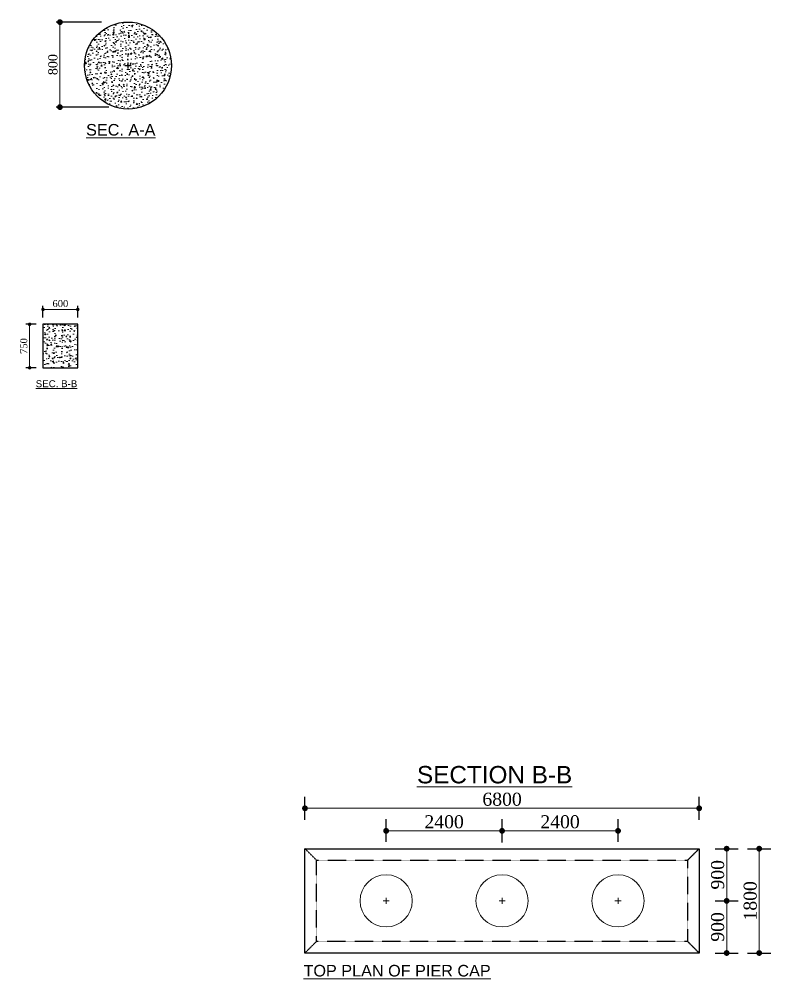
# Model space of a CAD drawing. Header units: millimetres. Extents: x -452357 to 35267, y 81803 to 461763.
# Drawn here: x -426133 to -413169, y 196178 to 212735 of the extents above; entities that cross this region are included whole.
import ezdxf

# ---------------------------------------------------------------- set-up
doc = ezdxf.new("R2010")
doc.units = ezdxf.units.MM
doc.header["$PDMODE"] = 2
doc.linetypes.add('DASHED', pattern=[0.75, 0.5, -0.25])
doc.linetypes.add('HIDDEN', pattern=[9.525, 6.35, -3.175])
doc.layers.get('Defpoints').update_dxf_attribs({"lineweight": 13})
for name, color, linetype, lineweight in [('Center Line', 34, 'Continuous', 15), ('Dimision', 96, 'Continuous', 18), ('Hatching', 65, 'Continuous', 20), ('Pile', 11, 'Continuous', 15), ('Text', 7, 'Continuous', 15)]:
    doc.layers.add(name, color=color, linetype=linetype, lineweight=lineweight)
doc.layers.add('Pire Line', color=11, linetype='Continuous')
doc.styles.add('ROMANS', font='arial.ttf', dxfattribs={"height": 200})
doc.styles.get("Standard").update_dxf_attribs({"font": 'times.ttf'})
doc.dimstyles.new('ISO-25', dxfattribs={"dimtxt": 175, "dimasz": 100, "dimexe": 65, "dimexo": 115.625, "dimgap": 40, "dimtad": 1, "dimtoh": 1, "dimdec": 0, "dimtxsty": 'Standard', "dimblk": 'DOT', "dimcen": 300, "dimclrd": 256, "dimclre": 256, "dimclrt": 256, "dimadec": 0, "dimazin": 0, "dimtfac": 1, "dimtdec": 0, "dimtix": 1, "dimtmove": 0, "dimatfit": 3, "dimldrblk": 'DOT', "dimfxl": 75, "dimlwd": -1, "dimarcsym": 0})

# ---------------------------------------------------------------- blocks, each defined once
blk = doc.blocks.new('_Dot')
at = {"color": 0, "linetype": 'ByBlock', "lineweight": -2}
blk.add_line((-0.5, 0), (-1, 0), dxfattribs=at)
at = {"color": 0, "linetype": 'ByBlock', "const_width": 0.5}
blk.add_lwpolyline([(-0.25, 0, 1), (0.25, 0, 1)], format="xyb", close=True, dxfattribs=at)
blk = doc.blocks.new('*D5')
at = {"layer": 'Defpoints', "color": 0, "ltscale": 3, "transparency": 16777216}
for p in [(-417804, 198731), (-419804, 198423), (-417804, 197729)]:
    blk.add_point(p, dxfattribs=at)
at = {"layer": 'Dimision', "lineweight": -2, "ltscale": 3, "transparency": 16777216}
for p, q in [((-419804, 198539), (-419804, 198931)), ((-417804, 198531), (-417804, 198931))]:
    blk.add_line(p, q, dxfattribs=at)
at = {"layer": 'Dimision', "ltscale": 3, "transparency": 16777216}
blk.add_line((-419704, 198731), (-417904, 198731), dxfattribs=at)
at = {"layer": 'Dimision', "ltscale": 3, "transparency": 16777216, "xscale": 100, "yscale": 100, "zscale": 100, "rotation": 180}
blk.add_blockref('_Dot', (-419804, 198731), dxfattribs=at)
at = {"layer": 'Dimision', "ltscale": 3, "transparency": 16777216, "xscale": 100, "yscale": 100, "zscale": 100}
blk.add_blockref('_Dot', (-417804, 198731), dxfattribs=at)
at = {"layer": 'Dimision', "ltscale": 3, "transparency": 16777216, "insert": (-418804, 198886), "char_height": 225, "attachment_point": 5}
blk.add_mtext('2400', dxfattribs=at)
blk = doc.blocks.new('*D6')
at = {"layer": 'Defpoints', "color": 0, "ltscale": 3, "transparency": 16777216}
for p in [(-414404, 198423), (-414404, 197523), (-413930, 197523)]:
    blk.add_point(p, dxfattribs=at)
at = {"layer": 'Dimision', "lineweight": -2, "ltscale": 3, "transparency": 16777216}
for p, q in [((-414130, 198423), (-413730, 198423)), ((-414130, 197523), (-413730, 197523))]:
    blk.add_line(p, q, dxfattribs=at)
at = {"layer": 'Dimision', "ltscale": 3, "transparency": 16777216}
blk.add_line((-413930, 198323), (-413930, 197623), dxfattribs=at)
at = {"layer": 'Dimision', "ltscale": 3, "transparency": 16777216, "xscale": 100, "yscale": 100, "zscale": 100}
for p, rotation in [((-413930, 198423), 90), ((-413930, 197523), 270)]:
    blk.add_blockref('_Dot', p, dxfattribs=dict(at, rotation=rotation))
at = {"layer": 'Dimision', "ltscale": 3, "transparency": 16777216, "insert": (-414085, 197973), "char_height": 225, "attachment_point": 5, "rotation": 90}
blk.add_mtext('900', dxfattribs=at)
blk = doc.blocks.new('*D33')
at = {"layer": 'Defpoints', "color": 0, "ltscale": 3, "transparency": 16777216}
for p in [(-414404, 197523), (-414404, 196623), (-413930, 196623)]:
    blk.add_point(p, dxfattribs=at)
at = {"layer": 'Dimision', "lineweight": -2, "ltscale": 3, "transparency": 16777216}
for p, q in [((-414130, 197523), (-413730, 197523)), ((-414130, 196623), (-413730, 196623))]:
    blk.add_line(p, q, dxfattribs=at)
at = {"layer": 'Dimision', "ltscale": 3, "transparency": 16777216}
blk.add_line((-413930, 197423), (-413930, 196723), dxfattribs=at)
at = {"layer": 'Dimision', "ltscale": 3, "transparency": 16777216, "xscale": 100, "yscale": 100, "zscale": 100}
for p, rotation in [((-413930, 197523), 90), ((-413930, 196623), 270)]:
    blk.add_blockref('_Dot', p, dxfattribs=dict(at, rotation=rotation))
at = {"layer": 'Dimision', "ltscale": 3, "transparency": 16777216, "insert": (-414085, 197073), "char_height": 225, "attachment_point": 5, "rotation": 90}
blk.add_mtext('900', dxfattribs=at)
blk = doc.blocks.new('*D7')
at = {"layer": 'Defpoints', "color": 0, "ltscale": 3, "transparency": 16777216}
for p in [(-414404, 198423), (-414404, 196623), (-413369, 196623)]:
    blk.add_point(p, dxfattribs=at)
at = {"layer": 'Dimision', "lineweight": -2, "ltscale": 3, "transparency": 16777216}
for p, q in [((-413569, 198423), (-413169, 198423)), ((-413569, 196623), (-413169, 196623))]:
    blk.add_line(p, q, dxfattribs=at)
at = {"layer": 'Dimision', "ltscale": 3, "transparency": 16777216}
blk.add_line((-413369, 198323), (-413369, 196723), dxfattribs=at)
at = {"layer": 'Dimision', "ltscale": 3, "transparency": 16777216, "xscale": 100, "yscale": 100, "zscale": 100}
for p, rotation in [((-413369, 198423), 90), ((-413369, 196623), 270)]:
    blk.add_blockref('_Dot', p, dxfattribs=dict(at, rotation=rotation))
at = {"layer": 'Dimision', "ltscale": 3, "transparency": 16777216, "insert": (-413523, 197523), "char_height": 225, "attachment_point": 5, "rotation": 90}
blk.add_mtext('1800', dxfattribs=at)
blk = doc.blocks.new('*D28')
at = {"layer": 'Defpoints', "color": 0, "ltscale": 5, "transparency": 16777216}
for p in [(-424600, 212685), (-425431, 211218), (-424473, 211218)]:
    blk.add_point(p, dxfattribs=at)
at = {"layer": 'Dimision', "lineweight": -2, "ltscale": 5, "transparency": 16777216}
for p, q in [((-424716, 212685), (-425496, 212685)), ((-424589, 211218), (-425496, 211218))]:
    blk.add_line(p, q, dxfattribs=at)
at = {"layer": 'Dimision', "ltscale": 5, "transparency": 16777216}
blk.add_line((-425431, 212585), (-425431, 211318), dxfattribs=at)
at = {"layer": 'Dimision', "ltscale": 5, "transparency": 16777216, "xscale": 100, "yscale": 100, "zscale": 100}
for p, rotation in [((-425431, 212685), 90), ((-425431, 211218), 270)]:
    blk.add_blockref('_Dot', p, dxfattribs=dict(at, rotation=rotation))
at = {"layer": 'Dimision', "ltscale": 5, "transparency": 16777216, "insert": (-425552, 211952), "char_height": 160, "attachment_point": 5, "rotation": 90}
blk.add_mtext('800', dxfattribs=at)
blk = doc.blocks.new('*D29')
at = {"layer": 'Defpoints', "color": 0, "ltscale": 3, "transparency": 16777216}
for p in [(-414404, 199120), (-414404, 198738), (-421204, 198648)]:
    blk.add_point(p, dxfattribs=at)
at = {"layer": 'Dimision', "lineweight": -2, "ltscale": 3, "transparency": 16777216}
for p, q in [((-421204, 198920), (-421204, 199320)), ((-414404, 198920), (-414404, 199320))]:
    blk.add_line(p, q, dxfattribs=at)
at = {"layer": 'Dimision', "ltscale": 3, "transparency": 16777216}
blk.add_line((-421104, 199120), (-414504, 199120), dxfattribs=at)
at = {"layer": 'Dimision', "ltscale": 3, "transparency": 16777216, "xscale": 100, "yscale": 100, "zscale": 100, "rotation": 180}
blk.add_blockref('_Dot', (-421204, 199120), dxfattribs=at)
at = {"layer": 'Dimision', "ltscale": 3, "transparency": 16777216, "xscale": 100, "yscale": 100, "zscale": 100}
blk.add_blockref('_Dot', (-414404, 199120), dxfattribs=at)
at = {"layer": 'Dimision', "ltscale": 3, "transparency": 16777216, "insert": (-417804, 199275), "char_height": 225, "attachment_point": 5}
blk.add_mtext('6800', dxfattribs=at)
blk = doc.blocks.new('*D32')
at = {"layer": 'Defpoints', "color": 0, "ltscale": 5, "transparency": 16777216}
for p in [(-425123, 207727), (-425723, 207471), (-425123, 207471)]:
    blk.add_point(p, dxfattribs=at)
at = {"layer": 'Dimision', "lineweight": -2, "ltscale": 5, "transparency": 16777216}
for p, q in [((-425723, 207587), (-425723, 207792)), ((-425123, 207587), (-425123, 207792))]:
    blk.add_line(p, q, dxfattribs=at)
at = {"layer": 'Dimision', "ltscale": 5, "transparency": 16777216}
blk.add_line((-425663, 207727), (-425183, 207727), dxfattribs=at)
at = {"layer": 'Dimision', "ltscale": 5, "transparency": 16777216, "xscale": 60, "yscale": 60, "zscale": 60, "rotation": 180}
blk.add_blockref('_Dot', (-425723, 207727), dxfattribs=at)
at = {"layer": 'Dimision', "ltscale": 5, "transparency": 16777216, "xscale": 60, "yscale": 60, "zscale": 60}
blk.add_blockref('_Dot', (-425123, 207727), dxfattribs=at)
at = {"layer": 'Dimision', "ltscale": 5, "transparency": 16777216, "insert": (-425423, 207828), "char_height": 120, "attachment_point": 5}
blk.add_mtext('600', dxfattribs=at)
blk = doc.blocks.new('*D36')
at = {"layer": 'Defpoints', "color": 0, "ltscale": 5, "transparency": 16777216}
for p in [(-425953, 207471), (-425723, 207471), (-425723, 206721)]:
    blk.add_point(p, dxfattribs=at)
at = {"layer": 'Dimision', "lineweight": -2, "ltscale": 5, "transparency": 16777216}
for p, q in [((-425839, 207471), (-426018, 207471)), ((-425839, 206721), (-426018, 206721))]:
    blk.add_line(p, q, dxfattribs=at)
at = {"layer": 'Dimision', "ltscale": 5, "transparency": 16777216}
blk.add_line((-425953, 206781), (-425953, 207411), dxfattribs=at)
at = {"layer": 'Dimision', "ltscale": 5, "transparency": 16777216, "xscale": 60, "yscale": 60, "zscale": 60}
for p, rotation in [((-425953, 207471), 90), ((-425953, 206721), 270)]:
    blk.add_blockref('_Dot', p, dxfattribs=dict(at, rotation=rotation))
at = {"layer": 'Dimision', "ltscale": 5, "transparency": 16777216, "insert": (-426054, 207096), "char_height": 120, "attachment_point": 5, "rotation": 90}
blk.add_mtext('750', dxfattribs=at)
blk = doc.blocks.new('*D42')
at = {"layer": 'Defpoints', "color": 0, "ltscale": 3, "transparency": 16777216}
for p in [(-417804, 198731), (-415804, 198423), (-417804, 197729)]:
    blk.add_point(p, dxfattribs=at)
at = {"layer": 'Dimision', "lineweight": -2, "ltscale": 3, "transparency": 16777216}
for p, q in [((-417804, 198531), (-417804, 198931)), ((-415804, 198539), (-415804, 198931))]:
    blk.add_line(p, q, dxfattribs=at)
at = {"layer": 'Dimision', "ltscale": 3, "transparency": 16777216}
blk.add_line((-415904, 198731), (-417704, 198731), dxfattribs=at)
at = {"layer": 'Dimision', "ltscale": 3, "transparency": 16777216, "xscale": 100, "yscale": 100, "zscale": 100, "rotation": 180}
blk.add_blockref('_Dot', (-417804, 198731), dxfattribs=at)
at = {"layer": 'Dimision', "ltscale": 3, "transparency": 16777216, "xscale": 100, "yscale": 100, "zscale": 100}
blk.add_blockref('_Dot', (-415804, 198731), dxfattribs=at)
at = {"layer": 'Dimision', "ltscale": 3, "transparency": 16777216, "insert": (-416804, 198886), "char_height": 225, "attachment_point": 5}
blk.add_mtext('2400', dxfattribs=at)

msp = doc.modelspace()

# ---------------------------------------------------------------- hatches: boundary and pattern name
at = {"layer": 'Hatching', "ltscale": 5}
h = msp.add_hatch(dxfattribs=at)
h.set_pattern_fill('AR-CONC', color=256, style=0)
h.set_pattern_definition([(50, (-519905.73, 94179.72), (182.18467, -15.93909), [19.05, -209.55]), (355, (-519905.73, 94179.72), (-35.24283, 191.05664), [15.24, -167.64]), (100.451, (-519890.54, 94178.39), (146.9425, 175.11669), [16.19, -178.09]), (46.1842, (-519905.73, 94230.52), (271.07904, -42.04233), [28.575, -314.325]), (96.6356, (-519883.14, 94227), (237.40423, 247.42556), [24.285, -267.135]), (351.184, (-519905.73, 94230.52), (237.4046, 247.4251), [22.86, -251.46]), (21, (-519880.33, 94217.82), (151.61488, -102.26552), [19.05, -209.55]), (326, (-519880.33, 94217.82), (61.80203, 184.18797), [15.24, -167.64]), (71.4514, (-519867.69, 94209.3), (213.4165, 81.92286), [16.19, -178.09]), (37.5, (-519905.726, 94179.716), (3.088603, 84.55504), [0, -165.608, 0, -170.18, 0, -168.275]), (7.5, (-519905.73, 94179.72), (66.81966, 100.180575), [0, -97.028, 0, -161.798, 0, -64.135]), (327.5, (-519962.37, 94179.716), (135.590595, -5.728744), [0, -63.5, 0, -198.12, 0, -262.89]), (317.5, (-519987.77, 94179.72), (148.12918, 25.42649), [0, -82.55, 0, -131.572, 0, -186.69])])
h.paths.add_polyline_path([(-425006, 211935.5, 1), (-423506, 211935.5, 1)])
at = {"layer": 'Hatching', "ltscale": 3}
h = msp.add_hatch(dxfattribs=at)
h.set_pattern_fill('AR-CONC', color=256, style=0)
h.set_pattern_definition([(50, (1407.68, 76311.7), (182.18467, -15.939086), [19.05, -209.55]), (355, (1407.68, 76311.7), (-35.242826, 191.05664), [15.24, -167.64]), (100.451, (1422.86, 76310.36), (146.9425, 175.11669), [16.19, -178.09]), (46.1842, (1407.68, 76362.5), (271.07904, -42.04233), [28.575, -314.325]), (96.6356, (1430.27, 76359), (237.40423, 247.42556), [24.285, -267.135]), (351.184, (1407.68, 76362.5), (237.4046, 247.42512), [22.86, -251.46]), (21, (1433.08, 76349.8), (151.61488, -102.26552), [19.05, -209.55]), (326, (1433.08, 76349.8), (61.80203, 184.18797), [15.24, -167.64]), (71.4514, (1445.71, 76341.27), (213.41649, 81.92286), [16.19, -178.09]), (37.5, (1407.68, 76311.69), (3.088603, 84.555039), [0, -165.608, 0, -170.18, 0, -168.275]), (7.5, (1407.68, 76311.69), (66.819663, 100.180575), [0, -97.028, 0, -161.798, 0, -64.135]), (327.5, (1351.035, 76311.69), (135.590595, -5.728744), [0, -63.5, 0, -198.12, 0, -262.89]), (317.5, (1325.63, 76311.69), (148.12918, 25.42649), [0, -82.55, 0, -131.572, 0, -186.69])])
h.paths.add_polyline_path([(-425123, 207471.5), (-425723, 207471.5), (-425723, 206721.5), (-425123, 206721.5)])

# ---------------------------------------------------------------- linework, layer by layer
at = {"layer": 'Center Line'}
for p, q in [((-419804, 197470.7), (-419804, 197575.7)), ((-417804, 197470.7), (-417804, 197575.7)), ((-415804, 197470.7), (-415804, 197575.7)), ((-419751.5, 197523.2), (-419856.5, 197523.2)), ((-417751.5, 197523.2), (-417856.5, 197523.2)), ((-415856.5, 197523.2), (-415751.5, 197523.2))]:
    msp.add_line(p, q, dxfattribs=at)
at = {"layer": 'Pile', "ltscale": 3}
for centre in [(-419804, 197523.2), (-417804, 197523.2), (-415804, 197523.2)]:
    msp.add_circle(centre, 450, dxfattribs=at)
at = {"layer": 'Pire Line'}
for p, q in [((-424256, 211883), (-424256, 211988)), ((-424308.5, 211935.5), (-424203.5, 211935.5))]:
    msp.add_line(p, q, dxfattribs=at)
at = {"layer": 'Pire Line', "ltscale": 5}
for p, q in [((-425723, 207471.5), (-425723, 206721.5)), ((-425123, 207471.5), (-425723, 207471.5)), ((-425123, 206721.5), (-425123, 207471.5)), ((-425723, 206721.5), (-425123, 206721.5)), ((-421203.9, 198423.2), (-414404.1, 198423.2)), ((-421203.9, 196623.2), (-421203.9, 198423.2)), ((-414404.1, 198423.2), (-414404.1, 196623.2)), ((-414404.1, 196623.2), (-421203.9, 196623.2))]:
    msp.add_line(p, q, dxfattribs=at)
at = {"layer": 'Pire Line', "linetype": 'HIDDEN', "ltscale": 0.3}
for p, q in [((-421003.9, 198223.2), (-414604.1, 198223.2)), ((-421003.9, 196823.2), (-421003.9, 198223.2)), ((-414604.1, 198223.2), (-414604.1, 196823.2)), ((-414604.1, 196823.2), (-421003.9, 196823.2))]:
    msp.add_line(p, q, dxfattribs=at)
at = {"layer": 'Pire Line', "linetype": 'DASHED', "ltscale": 5}
msp.add_lwpolyline([(-421003.9, 198223.2), (-421203.9, 198423.2)], dxfattribs=at)
at = {"layer": 'Pire Line', "linetype": 'DASHED', "ltscale": 3}
for points in [[(-414604.1, 198223.2), (-414404.1, 198423.2)], [(-421003.9, 196823.2), (-421203.9, 196623.2)], [(-414604.1, 196823.2), (-414404.1, 196623.2)]]:
    msp.add_lwpolyline(points, dxfattribs=at)
at = {"layer": 'Pire Line', "ltscale": 5}
msp.add_circle((-424256, 211935.5), 750, dxfattribs=at)

# ---------------------------------------------------------------- texts
at = {"layer": 'Text', "style": 'ROMANS'}
for s, height, p in [('%%USEC. A-A', 200, (-424979.7, 210727.2)), ('%%USEC. B-B', 120, (-425848.2, 206385.6)), ('%%USECTION B-B', 300, (-419272, 199550.2)), ('%%UTOP PLAN OF PIER CAP', 200, (-421229.3, 196217.9))]:
    msp.add_text(s, height=height, dxfattribs=at).set_placement(p)

# ---------------------------------------------------------------- dimensions: what is measured, and where the dimension line sits
at = {"layer": 'Dimision', "ltscale": 5}
for base, p1, p2, text, override, picture, middle in [((-425430.9, 211217.6), (-424600.3, 212685.5), (-424473.2, 211217.6), '800', {"dimtxt": 160}, '*D28', (-425552.3, 211951.5)), ((-425953.3, 207471.5), (-425723, 206721.5), (-425723, 207471.5), '750', {"dimtxt": 120, "dimasz": 60}, '*D36', (-426054.5, 207096.5))]:
    dim = msp.add_linear_dim(base=base, p1=p1, p2=p2, angle=90, text=text, dimstyle='ISO-25', override=override, dxfattribs=at)
    dim.commit()
    dim.dimension.update_dxf_attribs({"geometry": picture, "text_midpoint": middle})
dim = msp.add_linear_dim(base=(-425123, 207727.4), p1=(-425723, 207471.5), p2=(-425123, 207471.5), text='600', dimstyle='ISO-25', override={"dimtxt": 120, "dimasz": 60}, dxfattribs=at)
dim.commit()
dim.dimension.update_dxf_attribs({"geometry": '*D32', "text_midpoint": (-425423, 207828.4)})
at = {"layer": 'Dimision', "ltscale": 3}
dim = msp.add_linear_dim(base=(-414404.1, 199120.2), p1=(-421203.9, 198648.2), p2=(-414404.1, 198737.7), dimstyle='ISO-25', override={"dimtxt": 225, "dimexe": 200, "dimfxl": 200, "dimfxlon": 1}, dxfattribs=at)
dim.commit()
dim.dimension.update_dxf_attribs({"geometry": '*D29', "text_midpoint": (-417804, 199274.6)})
dim = msp.add_linear_dim(base=(-417804, 198731.1), p1=(-419804, 198423.2), p2=(-417804, 197729.3), text='2400', dimstyle='ISO-25', override={"dimtxt": 225, "dimexe": 200, "dimfxl": 200, "dimfxlon": 1}, dxfattribs=at)
dim.commit()
dim.dimension.update_dxf_attribs({"geometry": '*D5', "text_midpoint": (-418804, 198885.5)})
dim = msp.add_linear_dim(base=(-417804, 198731.1), p1=(-415804, 198423.2), p2=(-417804, 197729.3), angle=180, text='2400', dimstyle='ISO-25', override={"dimtxt": 225, "dimexe": 200, "dimfxl": 200, "dimfxlon": 1}, dxfattribs=at)
dim.commit()
dim.dimension.update_dxf_attribs({"geometry": '*D42', "text_midpoint": (-416804, 198885.5)})
for base, p1, p2, picture, middle in [((-413930.2, 197523.2), (-414404.1, 198423.2), (-414404.1, 197523.2), '*D6', (-414085, 197973.2)), ((-413368.8, 196623.2), (-414404.1, 198423.2), (-414404.1, 196623.2), '*D7', (-413523.2, 197523.2)), ((-413930.2, 196623.2), (-414404.1, 197523.2), (-414404.1, 196623.2), '*D33', (-414085, 197073.2))]:
    dim = msp.add_linear_dim(base=base, p1=p1, p2=p2, angle=90, dimstyle='ISO-25', override={"dimtxt": 225, "dimexe": 200, "dimfxl": 200, "dimfxlon": 1}, dxfattribs=at)
    dim.commit()
    dim.dimension.update_dxf_attribs({"geometry": picture, "text_midpoint": middle})

doc.saveas('drawing.dxf')
